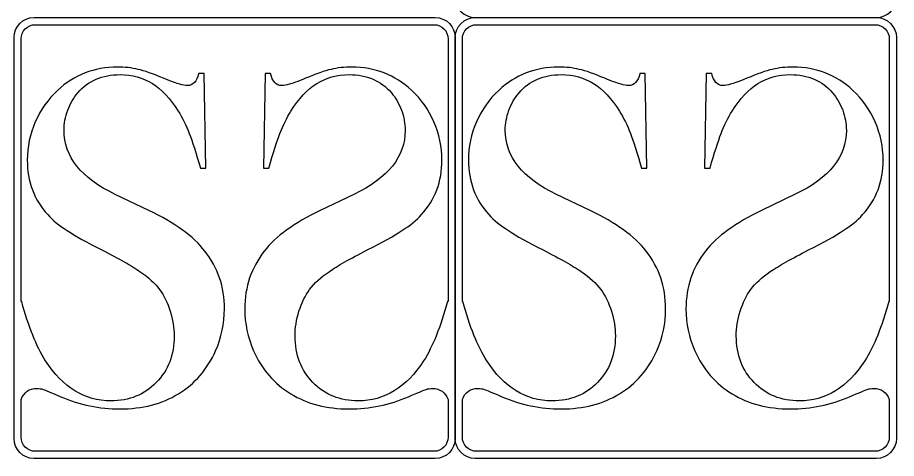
# Model space of a CAD drawing. Header units: centimetres. Extents: x -6 to 6, y -11 to 11.
# Drawn here: x 2.016 to 6, y -9 to -7 of the extents above; entities that cross this region are included whole.
import ezdxf

# ---------------------------------------------------------------- set-up
doc = ezdxf.new("R2010")
doc.units = ezdxf.units.CM
doc.header["$MEASUREMENT"] = 0
doc.layers.add('layer 1', color=7, linetype='Continuous')

msp = doc.modelspace()

# ---------------------------------------------------------------- linework, layer by layer
at = {"layer": 'layer 1', "color": 242}
for points, knots in [([(5.9094, -7.00017), (5.9094, -7.00017), (4.09062, -7.00017), (4.09062, -7.00017), (4.09062, -7.00017), (4.04079, -7.00017), (4.00001, -6.95938), (4.00001, -6.90955), (4.00001, -6.90955), (4.00001, -6.90955), (4.00002, -5.09079), (4.00002, -5.09079), (4.00002, -5.09079), (4.00002, -5.04094), (4.04079, -5.00016), (4.09062, -5.00016), (4.09062, -5.00016), (4.09062, -5.00016), (5.9094, -5.00016), (5.9094, -5.00016), (5.9094, -5.00016), (5.95924, -5.00016), (6.00001, -5.04094), (6.00001, -5.09077), (6.00001, -5.09077), (6.00001, -5.09077), (6.00002, -6.90957), (6.00002, -6.90957), (6.00002, -6.90957), (6.00002, -6.9594), (5.95923, -7.00016), (5.9094, -7.00017)], [0, 0, 0, 0, 0.1111111, 0.1111111, 0.1111111, 0.1111111, 0.2222222, 0.2222222, 0.2222222, 0.2222222, 0.3333333, 0.3333333, 0.3333333, 0.3333333, 0.4444444, 0.4444444, 0.4444444, 0.4444444, 0.5555556, 0.5555556, 0.5555556, 0.5555556, 0.6666667, 0.6666667, 0.6666667, 0.6666667, 0.7777778, 0.7777778, 0.7777778, 0.7777778, 1, 1, 1, 1]), ([(3.9094, -7.00019), (3.9094, -7.00019), (2.09061, -7.00019), (2.09061, -7.00019), (2.09061, -7.00019), (2.04078, -7.00019), (2, -7.04098), (2, -7.09081), (2, -7.09081), (2, -7.09081), (2, -8.90957), (2, -8.90957), (2, -8.90957), (2, -8.95942), (2.04078, -9.0002), (2.09061, -9.0002), (2.09061, -9.0002), (2.09061, -9.0002), (3.9094, -9.0002), (3.9094, -9.0002), (3.9094, -9.0002), (3.95923, -9.0002), (4, -8.95942), (4, -8.90959), (4, -8.90959), (4, -8.90959), (4.00001, -7.09079), (4.00001, -7.09079), (4.00001, -7.09079), (4.00001, -7.04096), (3.95922, -7.0002), (3.9094, -7.00019)], [0, 0, 0, 0, 0.1111111, 0.1111111, 0.1111111, 0.1111111, 0.2222222, 0.2222222, 0.2222222, 0.2222222, 0.3333333, 0.3333333, 0.3333333, 0.3333333, 0.4444444, 0.4444444, 0.4444444, 0.4444444, 0.5555556, 0.5555556, 0.5555556, 0.5555556, 0.6666667, 0.6666667, 0.6666667, 0.6666667, 0.7777778, 0.7777778, 0.7777778, 0.7777778, 1, 1, 1, 1]), ([(5.9094, -7.00017), (5.9094, -7.00017), (4.09062, -7.00017), (4.09062, -7.00017), (4.09062, -7.00017), (4.04079, -7.00017), (4.00001, -7.04096), (4.00001, -7.09079), (4.00001, -7.09079), (4.00001, -7.09079), (4.00002, -8.90955), (4.00002, -8.90955), (4.00002, -8.90955), (4.00002, -8.9594), (4.04079, -9.00018), (4.09062, -9.00018), (4.09062, -9.00018), (4.09062, -9.00018), (5.9094, -9.00018), (5.9094, -9.00018), (5.9094, -9.00018), (5.95924, -9.00018), (6.00001, -8.9594), (6.00001, -8.90957), (6.00001, -8.90957), (6.00001, -8.90957), (6.00002, -7.09077), (6.00002, -7.09077), (6.00002, -7.09077), (6.00002, -7.04094), (5.95923, -7.00018), (5.9094, -7.00017)], [0, 0, 0, 0, 0.1111111, 0.1111111, 0.1111111, 0.1111111, 0.2222222, 0.2222222, 0.2222222, 0.2222222, 0.3333333, 0.3333333, 0.3333333, 0.3333333, 0.4444444, 0.4444444, 0.4444444, 0.4444444, 0.5555556, 0.5555556, 0.5555556, 0.5555556, 0.6666667, 0.6666667, 0.6666667, 0.6666667, 0.7777778, 0.7777778, 0.7777778, 0.7777778, 1, 1, 1, 1]), ([(2.03227, -8.28797), (2.03227, -8.28797), (2.03492, -8.28793), (2.03492, -8.28793), (2.03492, -8.28793), (2.06518, -8.40191), (2.10132, -8.49155), (2.14301, -8.55721), (2.14301, -8.55721), (2.2216, -8.67857), (2.32044, -8.73907), (2.43922, -8.73907), (2.43922, -8.73907), (2.52222, -8.73905), (2.59084, -8.71141), (2.64469, -8.6557), (2.64469, -8.6557), (2.69892, -8.60037), (2.72585, -8.52992), (2.72585, -8.4447), (2.72585, -8.4447), (2.72586, -8.40818), (2.71995, -8.37056), (2.70814, -8.33256), (2.70814, -8.33256), (2.69597, -8.2942), (2.68011, -8.26137), (2.65982, -8.23407), (2.65982, -8.23407), (2.63916, -8.20565), (2.60965, -8.17874), (2.57165, -8.15292), (2.57165, -8.15292), (2.53404, -8.12671), (2.47612, -8.09389), (2.39828, -8.05442), (2.39828, -8.05442), (2.33005, -8.01974), (2.27728, -7.9906), (2.24113, -7.96663), (2.24113, -7.96663), (2.20461, -7.94302), (2.17547, -7.91867), (2.15297, -7.89432), (2.15297, -7.89432), (2.09101, -7.82644), (2.06001, -7.74382), (2.06001, -7.64681), (2.06001, -7.64681), (2.06001, -7.58667), (2.07218, -7.52913), (2.09616, -7.47343), (2.09616, -7.47343), (2.12051, -7.41809), (2.15408, -7.37051), (2.19724, -7.33067), (2.19724, -7.33067), (2.2736, -7.2602), (2.36397, -7.2248), (2.46837, -7.2248), (2.46837, -7.2248), (2.50232, -7.2248), (2.53366, -7.22813), (2.56243, -7.23513), (2.56243, -7.23513), (2.59122, -7.24176), (2.62994, -7.25542), (2.67789, -7.27571), (2.67789, -7.27571), (2.71404, -7.29008), (2.73839, -7.29932), (2.75167, -7.30301), (2.75167, -7.30301), (2.76458, -7.30705), (2.77602, -7.30891), (2.78597, -7.30891), (2.78597, -7.30891), (2.81143, -7.30889), (2.8284, -7.29083), (2.83688, -7.25394), (2.83688, -7.25394), (2.83688, -7.25394), (2.86161, -7.25393), (2.86161, -7.25393), (2.86161, -7.25393), (2.86161, -7.25393), (2.86935, -7.68295), (2.86935, -7.68295), (2.86935, -7.68295), (2.86935, -7.68295), (2.84463, -7.68295), (2.84463, -7.68295), (2.84463, -7.68295), (2.82509, -7.61435), (2.80847, -7.56197), (2.79446, -7.52581), (2.79446, -7.52581), (2.78045, -7.48927), (2.76347, -7.45536), (2.74429, -7.42437), (2.74429, -7.42437), (2.70888, -7.36829), (2.67014, -7.32661), (2.62736, -7.29969), (2.62736, -7.29969), (2.58494, -7.27276), (2.53587, -7.25911), (2.48054, -7.25911), (2.48054, -7.25911), (2.40012, -7.25911), (2.3363, -7.2864), (2.28946, -7.34137), (2.28946, -7.34137), (2.26992, -7.36386), (2.25478, -7.39006), (2.24335, -7.42031), (2.24335, -7.42031), (2.23228, -7.45056), (2.22674, -7.48081), (2.22674, -7.51106), (2.22674, -7.51106), (2.22675, -7.63167), (2.30421, -7.7287), (2.45915, -7.80211), (2.45915, -7.80211), (2.45915, -7.80211), (2.6115, -7.87587), (2.6115, -7.87587), (2.6115, -7.87587), (2.72881, -7.93121), (2.81327, -7.99245), (2.86529, -8.05959), (2.86529, -8.05959), (2.92432, -8.13483), (2.95382, -8.2219), (2.95382, -8.3215), (2.95382, -8.3215), (2.95382, -8.3879), (2.94054, -8.45135), (2.91398, -8.51184), (2.91398, -8.51184), (2.87636, -8.59594), (2.82028, -8.66123), (2.74503, -8.70698), (2.74503, -8.70698), (2.67015, -8.75271), (2.58198, -8.77559), (2.48017, -8.77559), (2.48017, -8.77559), (2.38721, -8.77559), (2.29794, -8.75715), (2.21199, -8.72063), (2.21199, -8.72063), (2.16737, -8.70107), (2.1408, -8.69001), (2.13231, -8.68706), (2.13231, -8.68706), (2.12346, -8.68411), (2.11387, -8.68263), (2.1028, -8.68263), (2.1028, -8.68263), (2.06908, -8.68262), (2.04533, -8.6994), (2.03227, -8.73289), (2.03227, -8.73289), (2.03227, -8.73289), (2.03227, -8.90364), (2.03227, -8.90364), (2.03227, -8.90364), (2.03227, -8.939), (2.0612, -8.96793), (2.09656, -8.96793), (2.09656, -8.96793), (2.09656, -8.96793), (3.90345, -8.96791), (3.90345, -8.96791), (3.90345, -8.96791), (3.93881, -8.96791), (3.96773, -8.939), (3.96773, -8.90364), (3.96773, -8.90364), (3.96773, -8.90364), (3.96774, -8.73326), (3.96774, -8.73326), (3.96774, -8.73326), (3.9547, -8.6995), (3.93092, -8.68263), (3.89707, -8.68263), (3.89707, -8.68263), (3.886, -8.68262), (3.87642, -8.68411), (3.86756, -8.68706), (3.86756, -8.68706), (3.85908, -8.69), (3.83252, -8.70108), (3.78788, -8.72063), (3.78788, -8.72063), (3.70193, -8.75715), (3.61266, -8.77559), (3.5197, -8.77559), (3.5197, -8.77559), (3.4179, -8.77559), (3.32973, -8.75272), (3.25484, -8.70698), (3.25484, -8.70698), (3.1796, -8.66123), (3.12352, -8.59594), (3.0859, -8.51184), (3.0859, -8.51184), (3.05933, -8.45134), (3.04605, -8.3879), (3.04605, -8.3215), (3.04605, -8.3215), (3.04606, -8.22189), (3.07557, -8.13484), (3.13459, -8.05959), (3.13459, -8.05959), (3.1866, -7.99243), (3.27108, -7.93122), (3.38838, -7.87588), (3.38838, -7.87588), (3.38838, -7.87588), (3.54073, -7.80209), (3.54073, -7.80209), (3.54073, -7.80209), (3.69566, -7.72869), (3.77313, -7.63168), (3.77313, -7.51106), (3.77313, -7.51106), (3.77313, -7.4808), (3.76759, -7.45056), (3.75653, -7.42031), (3.75653, -7.42031), (3.74509, -7.39006), (3.72996, -7.36387), (3.71041, -7.34137), (3.71041, -7.34137), (3.66357, -7.28639), (3.59975, -7.25911), (3.51933, -7.25911), (3.51933, -7.25911), (3.46401, -7.25911), (3.41494, -7.27276), (3.37252, -7.29969), (3.37252, -7.29969), (3.32973, -7.3266), (3.291, -7.3683), (3.25558, -7.42437), (3.25558, -7.42437), (3.23641, -7.45534), (3.21943, -7.48929), (3.20541, -7.52581), (3.20541, -7.52581), (3.1914, -7.56196), (3.1748, -7.61435), (3.15525, -7.68295), (3.15525, -7.68295), (3.15525, -7.68295), (3.13053, -7.68295), (3.13053, -7.68295), (3.13053, -7.68295), (3.13053, -7.68295), (3.13828, -7.25393), (3.13828, -7.25393), (3.13828, -7.25393), (3.13828, -7.25393), (3.163, -7.25393), (3.163, -7.25393), (3.163, -7.25393), (3.17147, -7.29082), (3.18844, -7.30891), (3.2139, -7.30891), (3.2139, -7.30891), (3.22386, -7.30889), (3.23529, -7.30706), (3.2482, -7.30301), (3.2482, -7.30301), (3.26148, -7.29931), (3.28583, -7.29009), (3.32198, -7.27571), (3.32198, -7.27571), (3.36994, -7.25542), (3.40867, -7.24177), (3.43744, -7.23513), (3.43744, -7.23513), (3.46622, -7.22811), (3.49757, -7.2248), (3.53151, -7.2248), (3.53151, -7.2248), (3.6359, -7.2248), (3.72628, -7.26021), (3.80264, -7.33067), (3.80264, -7.33067), (3.84579, -7.37051), (3.87936, -7.4181), (3.90371, -7.47343), (3.90371, -7.47343), (3.9277, -7.52912), (3.93986, -7.58668), (3.93986, -7.64681), (3.93986, -7.64681), (3.93987, -7.74381), (3.90888, -7.82645), (3.8469, -7.89432), (3.8469, -7.89432), (3.82441, -7.91865), (3.79526, -7.94302), (3.75874, -7.96663), (3.75874, -7.96663), (3.72259, -7.99059), (3.66984, -8.01975), (3.60159, -8.05442), (3.60159, -8.05442), (3.52377, -8.09387), (3.46585, -8.12673), (3.42822, -8.15292), (3.42822, -8.15292), (3.39023, -8.17873), (3.36071, -8.20566), (3.34005, -8.23407), (3.34005, -8.23407), (3.31977, -8.26135), (3.30391, -8.2942), (3.29173, -8.33256), (3.29173, -8.33256), (3.27994, -8.37055), (3.27403, -8.40818), (3.27403, -8.4447), (3.27403, -8.4447), (3.27403, -8.5299), (3.30096, -8.60037), (3.35518, -8.6557), (3.35518, -8.6557), (3.40904, -8.71141), (3.47765, -8.73907), (3.56065, -8.73907), (3.56065, -8.73907), (3.67943, -8.73905), (3.77829, -8.67858), (3.85686, -8.55721), (3.85686, -8.55721), (3.89855, -8.49154), (3.93469, -8.40191), (3.96495, -8.28793), (3.96495, -8.28793), (3.96495, -8.28793), (3.96774, -8.28797), (3.96774, -8.28797), (3.96774, -8.28797), (3.96774, -8.28797), (3.96774, -7.09674), (3.96774, -7.09674), (3.96774, -7.09674), (3.96774, -7.06138), (3.9388, -7.03247), (3.90344, -7.03247), (3.90344, -7.03247), (3.90344, -7.03247), (2.09656, -7.03245), (2.09656, -7.03245), (2.09656, -7.03245), (2.0612, -7.03245), (2.03227, -7.0614), (2.03227, -7.09676), (2.03227, -7.09676), (2.03227, -7.09676), (2.03227, -8.28797), (2.03227, -8.28797)], [0, 0, 0, 0, 0.0107527, 0.0107527, 0.0107527, 0.0107527, 0.0215054, 0.0215054, 0.0215054, 0.0215054, 0.0322581, 0.0322581, 0.0322581, 0.0322581, 0.0430108, 0.0430108, 0.0430108, 0.0430108, 0.0537634, 0.0537634, 0.0537634, 0.0537634, 0.0645161, 0.0645161, 0.0645161, 0.0645161, 0.0752688, 0.0752688, 0.0752688, 0.0752688, 0.0860215, 0.0860215, 0.0860215, 0.0860215, 0.0967742, 0.0967742, 0.0967742, 0.0967742, 0.1075269, 0.1075269, 0.1075269, 0.1075269, 0.1182796, 0.1182796, 0.1182796, 0.1182796, 0.1290323, 0.1290323, 0.1290323, 0.1290323, 0.1397849, 0.1397849, 0.1397849, 0.1397849, 0.1505376, 0.1505376, 0.1505376, 0.1505376, 0.1612903, 0.1612903, 0.1612903, 0.1612903, 0.172043, 0.172043, 0.172043, 0.172043, 0.1827957, 0.1827957, 0.1827957, 0.1827957, 0.1935484, 0.1935484, 0.1935484, 0.1935484, 0.2043011, 0.2043011, 0.2043011, 0.2043011, 0.2150538, 0.2150538, 0.2150538, 0.2150538, 0.2258065, 0.2258065, 0.2258065, 0.2258065, 0.2365591, 0.2365591, 0.2365591, 0.2365591, 0.2473118, 0.2473118, 0.2473118, 0.2473118, 0.2580645, 0.2580645, 0.2580645, 0.2580645, 0.2688172, 0.2688172, 0.2688172, 0.2688172, 0.2795699, 0.2795699, 0.2795699, 0.2795699, 0.2903226, 0.2903226, 0.2903226, 0.2903226, 0.3010753, 0.3010753, 0.3010753, 0.3010753, 0.311828, 0.311828, 0.311828, 0.311828, 0.3225806, 0.3225806, 0.3225806, 0.3225806, 0.3333333, 0.3333333, 0.3333333, 0.3333333, 0.344086, 0.344086, 0.344086, 0.344086, 0.3548387, 0.3548387, 0.3548387, 0.3548387, 0.3655914, 0.3655914, 0.3655914, 0.3655914, 0.3763441, 0.3763441, 0.3763441, 0.3763441, 0.3870968, 0.3870968, 0.3870968, 0.3870968, 0.3978495, 0.3978495, 0.3978495, 0.3978495, 0.4086022, 0.4086022, 0.4086022, 0.4086022, 0.4193548, 0.4193548, 0.4193548, 0.4193548, 0.4301075, 0.4301075, 0.4301075, 0.4301075, 0.4408602, 0.4408602, 0.4408602, 0.4408602, 0.4516129, 0.4516129, 0.4516129, 0.4516129, 0.4623656, 0.4623656, 0.4623656, 0.4623656, 0.4731183, 0.4731183, 0.4731183, 0.4731183, 0.483871, 0.483871, 0.483871, 0.483871, 0.4946237, 0.4946237, 0.4946237, 0.4946237, 0.5053763, 0.5053763, 0.5053763, 0.5053763, 0.516129, 0.516129, 0.516129, 0.516129, 0.5268817, 0.5268817, 0.5268817, 0.5268817, 0.5376344, 0.5376344, 0.5376344, 0.5376344, 0.5483871, 0.5483871, 0.5483871, 0.5483871, 0.5591398, 0.5591398, 0.5591398, 0.5591398, 0.5698925, 0.5698925, 0.5698925, 0.5698925, 0.5806452, 0.5806452, 0.5806452, 0.5806452, 0.5913978, 0.5913978, 0.5913978, 0.5913978, 0.6021505, 0.6021505, 0.6021505, 0.6021505, 0.6129032, 0.6129032, 0.6129032, 0.6129032, 0.6236559, 0.6236559, 0.6236559, 0.6236559, 0.6344086, 0.6344086, 0.6344086, 0.6344086, 0.6451613, 0.6451613, 0.6451613, 0.6451613, 0.655914, 0.655914, 0.655914, 0.655914, 0.6666667, 0.6666667, 0.6666667, 0.6666667, 0.6774194, 0.6774194, 0.6774194, 0.6774194, 0.688172, 0.688172, 0.688172, 0.688172, 0.6989247, 0.6989247, 0.6989247, 0.6989247, 0.7096774, 0.7096774, 0.7096774, 0.7096774, 0.7204301, 0.7204301, 0.7204301, 0.7204301, 0.7311828, 0.7311828, 0.7311828, 0.7311828, 0.7419355, 0.7419355, 0.7419355, 0.7419355, 0.7526882, 0.7526882, 0.7526882, 0.7526882, 0.7634409, 0.7634409, 0.7634409, 0.7634409, 0.7741935, 0.7741935, 0.7741935, 0.7741935, 0.7849462, 0.7849462, 0.7849462, 0.7849462, 0.7956989, 0.7956989, 0.7956989, 0.7956989, 0.8064516, 0.8064516, 0.8064516, 0.8064516, 0.8172043, 0.8172043, 0.8172043, 0.8172043, 0.827957, 0.827957, 0.827957, 0.827957, 0.8387097, 0.8387097, 0.8387097, 0.8387097, 0.8494624, 0.8494624, 0.8494624, 0.8494624, 0.8602151, 0.8602151, 0.8602151, 0.8602151, 0.8709677, 0.8709677, 0.8709677, 0.8709677, 0.8817204, 0.8817204, 0.8817204, 0.8817204, 0.8924731, 0.8924731, 0.8924731, 0.8924731, 0.9032258, 0.9032258, 0.9032258, 0.9032258, 0.9139785, 0.9139785, 0.9139785, 0.9139785, 0.9247312, 0.9247312, 0.9247312, 0.9247312, 0.9354839, 0.9354839, 0.9354839, 0.9354839, 0.9462366, 0.9462366, 0.9462366, 0.9462366, 0.9569892, 0.9569892, 0.9569892, 0.9569892, 0.9677419, 0.9677419, 0.9677419, 0.9677419, 0.9784946, 0.9784946, 0.9784946, 0.9784946, 1, 1, 1, 1]), ([(4.03228, -8.28795), (4.03228, -8.28795), (4.03493, -8.28791), (4.03493, -8.28791), (4.03493, -8.28791), (4.06519, -8.40189), (4.10133, -8.49153), (4.14302, -8.55719), (4.14302, -8.55719), (4.2216, -8.67855), (4.32045, -8.73905), (4.43923, -8.73905), (4.43923, -8.73905), (4.52223, -8.73903), (4.59085, -8.71139), (4.6447, -8.65568), (4.6447, -8.65568), (4.69893, -8.60035), (4.72586, -8.5299), (4.72586, -8.44468), (4.72586, -8.44468), (4.72586, -8.40816), (4.71996, -8.37054), (4.70815, -8.33254), (4.70815, -8.33254), (4.69599, -8.29418), (4.68012, -8.26135), (4.65983, -8.23405), (4.65983, -8.23405), (4.63917, -8.20563), (4.60966, -8.17872), (4.57166, -8.1529), (4.57166, -8.1529), (4.53404, -8.12669), (4.47613, -8.09387), (4.39829, -8.0544), (4.39829, -8.0544), (4.33006, -8.01972), (4.27729, -7.99058), (4.24114, -7.96661), (4.24114, -7.96661), (4.20462, -7.943), (4.17548, -7.91865), (4.15298, -7.8943), (4.15298, -7.8943), (4.09102, -7.82642), (4.06002, -7.7438), (4.06002, -7.64679), (4.06002, -7.64679), (4.06002, -7.58665), (4.07219, -7.52911), (4.09617, -7.47341), (4.09617, -7.47341), (4.12053, -7.41807), (4.15409, -7.37049), (4.19725, -7.33065), (4.19725, -7.33065), (4.2736, -7.26018), (4.36398, -7.22478), (4.46838, -7.22478), (4.46838, -7.22478), (4.50232, -7.22478), (4.53367, -7.22811), (4.56244, -7.23511), (4.56244, -7.23511), (4.59122, -7.24174), (4.62995, -7.2554), (4.6779, -7.27569), (4.6779, -7.27569), (4.71405, -7.29006), (4.7384, -7.2993), (4.75168, -7.30299), (4.75168, -7.30299), (4.7646, -7.30703), (4.77603, -7.30889), (4.78598, -7.30889), (4.78598, -7.30889), (4.81145, -7.30887), (4.82841, -7.29081), (4.83689, -7.25392), (4.83689, -7.25392), (4.83689, -7.25392), (4.86161, -7.25391), (4.86161, -7.25391), (4.86161, -7.25391), (4.86161, -7.25391), (4.86935, -7.68293), (4.86935, -7.68293), (4.86935, -7.68293), (4.86935, -7.68293), (4.84465, -7.68293), (4.84465, -7.68293), (4.84465, -7.68293), (4.8251, -7.61433), (4.80848, -7.56195), (4.79447, -7.52579), (4.79447, -7.52579), (4.78045, -7.48925), (4.76348, -7.45534), (4.7443, -7.42435), (4.7443, -7.42435), (4.70889, -7.36827), (4.67015, -7.32659), (4.62737, -7.29967), (4.62737, -7.29967), (4.58494, -7.27274), (4.53588, -7.25909), (4.48055, -7.25909), (4.48055, -7.25909), (4.40014, -7.25909), (4.33631, -7.28638), (4.28947, -7.34135), (4.28947, -7.34135), (4.26992, -7.36384), (4.25479, -7.39004), (4.24336, -7.42029), (4.24336, -7.42029), (4.2323, -7.45054), (4.22675, -7.48079), (4.22675, -7.51104), (4.22675, -7.51104), (4.22675, -7.63165), (4.30422, -7.72868), (4.45916, -7.80209), (4.45916, -7.80209), (4.45916, -7.80209), (4.6115, -7.87585), (4.6115, -7.87585), (4.6115, -7.87585), (4.72882, -7.93119), (4.81328, -7.99243), (4.8653, -8.05957), (4.8653, -8.05957), (4.92433, -8.13481), (4.95383, -8.22188), (4.95383, -8.32148), (4.95383, -8.32148), (4.95384, -8.38788), (4.94055, -8.45133), (4.91399, -8.51182), (4.91399, -8.51182), (4.87638, -8.59592), (4.82029, -8.66121), (4.74504, -8.70696), (4.74504, -8.70696), (4.67016, -8.75269), (4.58199, -8.77557), (4.48018, -8.77557), (4.48018, -8.77557), (4.38723, -8.77557), (4.29795, -8.75713), (4.212, -8.72061), (4.212, -8.72061), (4.16738, -8.70105), (4.14081, -8.68999), (4.13232, -8.68704), (4.13232, -8.68704), (4.12347, -8.68409), (4.11388, -8.68261), (4.10281, -8.68261), (4.10281, -8.68261), (4.06909, -8.6826), (4.04534, -8.69938), (4.03228, -8.73287), (4.03228, -8.73287), (4.03228, -8.73287), (4.03228, -8.90362), (4.03228, -8.90362), (4.03228, -8.90362), (4.03228, -8.93898), (4.06121, -8.96791), (4.09657, -8.96791), (4.09657, -8.96791), (4.09657, -8.96791), (5.90346, -8.96789), (5.90346, -8.96789), (5.90346, -8.96789), (5.93881, -8.96789), (5.96774, -8.93898), (5.96774, -8.90362), (5.96774, -8.90362), (5.96774, -8.90362), (5.96774, -8.73324), (5.96774, -8.73324), (5.96774, -8.73324), (5.95471, -8.69948), (5.93093, -8.68261), (5.89708, -8.68261), (5.89708, -8.68261), (5.88602, -8.6826), (5.87643, -8.68409), (5.86757, -8.68704), (5.86757, -8.68704), (5.85909, -8.68998), (5.83253, -8.70106), (5.78789, -8.72061), (5.78789, -8.72061), (5.70194, -8.75713), (5.61267, -8.77557), (5.51971, -8.77557), (5.51971, -8.77557), (5.4179, -8.77557), (5.32974, -8.7527), (5.25485, -8.70696), (5.25485, -8.70696), (5.17961, -8.66121), (5.12353, -8.59592), (5.08591, -8.51182), (5.08591, -8.51182), (5.05934, -8.45132), (5.04606, -8.38788), (5.04606, -8.32148), (5.04606, -8.32148), (5.04607, -8.22187), (5.07558, -8.13482), (5.1346, -8.05957), (5.1346, -8.05957), (5.18661, -7.99241), (5.27109, -7.9312), (5.38839, -7.87586), (5.38839, -7.87586), (5.38839, -7.87586), (5.54074, -7.80207), (5.54074, -7.80207), (5.54074, -7.80207), (5.69567, -7.72867), (5.77314, -7.63166), (5.77314, -7.51104), (5.77314, -7.51104), (5.77314, -7.48078), (5.7676, -7.45054), (5.75654, -7.42029), (5.75654, -7.42029), (5.7451, -7.39004), (5.72997, -7.36385), (5.71042, -7.34135), (5.71042, -7.34135), (5.66359, -7.28637), (5.59976, -7.25909), (5.51934, -7.25909), (5.51934, -7.25909), (5.46402, -7.25909), (5.41495, -7.27274), (5.37253, -7.29967), (5.37253, -7.29967), (5.32975, -7.32658), (5.29101, -7.36828), (5.25559, -7.42435), (5.25559, -7.42435), (5.23641, -7.45532), (5.21944, -7.48927), (5.20542, -7.52579), (5.20542, -7.52579), (5.19141, -7.56194), (5.17481, -7.61433), (5.15526, -7.68293), (5.15526, -7.68293), (5.15526, -7.68293), (5.13054, -7.68293), (5.13054, -7.68293), (5.13054, -7.68293), (5.13054, -7.68293), (5.13829, -7.25391), (5.13829, -7.25391), (5.13829, -7.25391), (5.13829, -7.25391), (5.16301, -7.25391), (5.16301, -7.25391), (5.16301, -7.25391), (5.17148, -7.2908), (5.18845, -7.30889), (5.21391, -7.30889), (5.21391, -7.30889), (5.22387, -7.30887), (5.2353, -7.30704), (5.24821, -7.30299), (5.24821, -7.30299), (5.26149, -7.29929), (5.28584, -7.29007), (5.32199, -7.27569), (5.32199, -7.27569), (5.36995, -7.2554), (5.40868, -7.24175), (5.43745, -7.23511), (5.43745, -7.23511), (5.46622, -7.22809), (5.49758, -7.22478), (5.53152, -7.22478), (5.53152, -7.22478), (5.63591, -7.22478), (5.72629, -7.26019), (5.80265, -7.33065), (5.80265, -7.33065), (5.8458, -7.37049), (5.87937, -7.41808), (5.90372, -7.47341), (5.90372, -7.47341), (5.92771, -7.5291), (5.93987, -7.58666), (5.93987, -7.64679), (5.93987, -7.64679), (5.93987, -7.74379), (5.90889, -7.82643), (5.84691, -7.8943), (5.84691, -7.8943), (5.82441, -7.91863), (5.79527, -7.943), (5.75875, -7.96661), (5.75875, -7.96661), (5.7226, -7.99057), (5.66985, -8.01973), (5.6016, -8.0544), (5.6016, -8.0544), (5.52378, -8.09385), (5.46586, -8.12671), (5.42823, -8.1529), (5.42823, -8.1529), (5.39024, -8.17871), (5.36072, -8.20564), (5.34006, -8.23405), (5.34006, -8.23405), (5.31978, -8.26133), (5.30392, -8.29418), (5.29174, -8.33254), (5.29174, -8.33254), (5.27995, -8.37053), (5.27404, -8.40816), (5.27404, -8.44468), (5.27404, -8.44468), (5.27404, -8.52988), (5.30097, -8.60035), (5.35519, -8.65568), (5.35519, -8.65568), (5.40904, -8.71139), (5.47766, -8.73905), (5.56066, -8.73905), (5.56066, -8.73905), (5.67944, -8.73903), (5.7783, -8.67856), (5.85687, -8.55719), (5.85687, -8.55719), (5.89857, -8.49152), (5.9347, -8.40189), (5.96496, -8.28791), (5.96496, -8.28791), (5.96496, -8.28791), (5.96774, -8.28795), (5.96774, -8.28795), (5.96774, -8.28795), (5.96774, -8.28795), (5.96774, -7.09672), (5.96774, -7.09672), (5.96774, -7.09672), (5.96774, -7.06136), (5.93881, -7.03245), (5.90345, -7.03245), (5.90345, -7.03245), (5.90345, -7.03245), (4.09658, -7.03243), (4.09658, -7.03243), (4.09658, -7.03243), (4.06121, -7.03243), (4.03228, -7.06138), (4.03228, -7.09674), (4.03228, -7.09674), (4.03228, -7.09674), (4.03228, -8.28795), (4.03228, -8.28795)], [0, 0, 0, 0, 0.0107527, 0.0107527, 0.0107527, 0.0107527, 0.0215054, 0.0215054, 0.0215054, 0.0215054, 0.0322581, 0.0322581, 0.0322581, 0.0322581, 0.0430108, 0.0430108, 0.0430108, 0.0430108, 0.0537634, 0.0537634, 0.0537634, 0.0537634, 0.0645161, 0.0645161, 0.0645161, 0.0645161, 0.0752688, 0.0752688, 0.0752688, 0.0752688, 0.0860215, 0.0860215, 0.0860215, 0.0860215, 0.0967742, 0.0967742, 0.0967742, 0.0967742, 0.1075269, 0.1075269, 0.1075269, 0.1075269, 0.1182796, 0.1182796, 0.1182796, 0.1182796, 0.1290323, 0.1290323, 0.1290323, 0.1290323, 0.1397849, 0.1397849, 0.1397849, 0.1397849, 0.1505376, 0.1505376, 0.1505376, 0.1505376, 0.1612903, 0.1612903, 0.1612903, 0.1612903, 0.172043, 0.172043, 0.172043, 0.172043, 0.1827957, 0.1827957, 0.1827957, 0.1827957, 0.1935484, 0.1935484, 0.1935484, 0.1935484, 0.2043011, 0.2043011, 0.2043011, 0.2043011, 0.2150538, 0.2150538, 0.2150538, 0.2150538, 0.2258065, 0.2258065, 0.2258065, 0.2258065, 0.2365591, 0.2365591, 0.2365591, 0.2365591, 0.2473118, 0.2473118, 0.2473118, 0.2473118, 0.2580645, 0.2580645, 0.2580645, 0.2580645, 0.2688172, 0.2688172, 0.2688172, 0.2688172, 0.2795699, 0.2795699, 0.2795699, 0.2795699, 0.2903226, 0.2903226, 0.2903226, 0.2903226, 0.3010753, 0.3010753, 0.3010753, 0.3010753, 0.311828, 0.311828, 0.311828, 0.311828, 0.3225806, 0.3225806, 0.3225806, 0.3225806, 0.3333333, 0.3333333, 0.3333333, 0.3333333, 0.344086, 0.344086, 0.344086, 0.344086, 0.3548387, 0.3548387, 0.3548387, 0.3548387, 0.3655914, 0.3655914, 0.3655914, 0.3655914, 0.3763441, 0.3763441, 0.3763441, 0.3763441, 0.3870968, 0.3870968, 0.3870968, 0.3870968, 0.3978495, 0.3978495, 0.3978495, 0.3978495, 0.4086022, 0.4086022, 0.4086022, 0.4086022, 0.4193548, 0.4193548, 0.4193548, 0.4193548, 0.4301075, 0.4301075, 0.4301075, 0.4301075, 0.4408602, 0.4408602, 0.4408602, 0.4408602, 0.4516129, 0.4516129, 0.4516129, 0.4516129, 0.4623656, 0.4623656, 0.4623656, 0.4623656, 0.4731183, 0.4731183, 0.4731183, 0.4731183, 0.483871, 0.483871, 0.483871, 0.483871, 0.4946237, 0.4946237, 0.4946237, 0.4946237, 0.5053763, 0.5053763, 0.5053763, 0.5053763, 0.516129, 0.516129, 0.516129, 0.516129, 0.5268817, 0.5268817, 0.5268817, 0.5268817, 0.5376344, 0.5376344, 0.5376344, 0.5376344, 0.5483871, 0.5483871, 0.5483871, 0.5483871, 0.5591398, 0.5591398, 0.5591398, 0.5591398, 0.5698925, 0.5698925, 0.5698925, 0.5698925, 0.5806452, 0.5806452, 0.5806452, 0.5806452, 0.5913978, 0.5913978, 0.5913978, 0.5913978, 0.6021505, 0.6021505, 0.6021505, 0.6021505, 0.6129032, 0.6129032, 0.6129032, 0.6129032, 0.6236559, 0.6236559, 0.6236559, 0.6236559, 0.6344086, 0.6344086, 0.6344086, 0.6344086, 0.6451613, 0.6451613, 0.6451613, 0.6451613, 0.655914, 0.655914, 0.655914, 0.655914, 0.6666667, 0.6666667, 0.6666667, 0.6666667, 0.6774194, 0.6774194, 0.6774194, 0.6774194, 0.688172, 0.688172, 0.688172, 0.688172, 0.6989247, 0.6989247, 0.6989247, 0.6989247, 0.7096774, 0.7096774, 0.7096774, 0.7096774, 0.7204301, 0.7204301, 0.7204301, 0.7204301, 0.7311828, 0.7311828, 0.7311828, 0.7311828, 0.7419355, 0.7419355, 0.7419355, 0.7419355, 0.7526882, 0.7526882, 0.7526882, 0.7526882, 0.7634409, 0.7634409, 0.7634409, 0.7634409, 0.7741935, 0.7741935, 0.7741935, 0.7741935, 0.7849462, 0.7849462, 0.7849462, 0.7849462, 0.7956989, 0.7956989, 0.7956989, 0.7956989, 0.8064516, 0.8064516, 0.8064516, 0.8064516, 0.8172043, 0.8172043, 0.8172043, 0.8172043, 0.827957, 0.827957, 0.827957, 0.827957, 0.8387097, 0.8387097, 0.8387097, 0.8387097, 0.8494624, 0.8494624, 0.8494624, 0.8494624, 0.8602151, 0.8602151, 0.8602151, 0.8602151, 0.8709677, 0.8709677, 0.8709677, 0.8709677, 0.8817204, 0.8817204, 0.8817204, 0.8817204, 0.8924731, 0.8924731, 0.8924731, 0.8924731, 0.9032258, 0.9032258, 0.9032258, 0.9032258, 0.9139785, 0.9139785, 0.9139785, 0.9139785, 0.9247312, 0.9247312, 0.9247312, 0.9247312, 0.9354839, 0.9354839, 0.9354839, 0.9354839, 0.9462366, 0.9462366, 0.9462366, 0.9462366, 0.9569892, 0.9569892, 0.9569892, 0.9569892, 0.9677419, 0.9677419, 0.9677419, 0.9677419, 0.9784946, 0.9784946, 0.9784946, 0.9784946, 1, 1, 1, 1])]:
    msp.add_open_spline(points, degree=3, knots=knots, dxfattribs=at)

doc.saveas('drawing.dxf')
